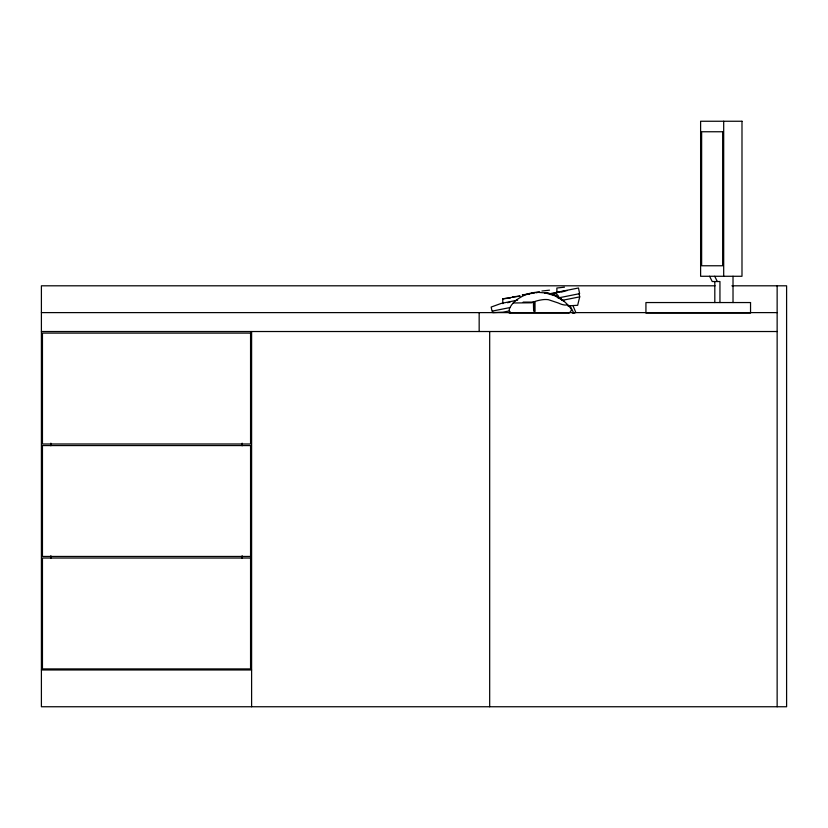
<?xml version="1.0" encoding="UTF-8"?>
<svg xmlns="http://www.w3.org/2000/svg" width="828" height="828" viewBox="0 0 828 828"><rect width="100%" height="100%" fill="white"/><g stroke="black" fill="none" stroke-linecap="round" stroke-linejoin="round"><path stroke-width="1.24" d="M579.093 293.764L579.714 296.848L577.654 305.304L567.76 305.853M523.141 302.106L533.387 302.106L535.954 301.154A35.273 30.439 0 0 1 537.589 300.678L539.908 300.15A42.414 35.511 0 0 1 542.009 299.788L542.713 299.684A18.485 15.225 0 0 1 548.426 299.695L558.32 303.007A9.967 4.068 26.6 0 0 567.346 304.901L567.739 304.797M551.438 294.085L552.11 293.723A5.123 5.123 0 0 1 558.714 296.724L558.89 297.49M569.146 312.663L569.726 312.363A5.175 5.175 0 0 0 570.544 311.763L571.455 309.631A2.08 2.08 0 0 0 571.227 308.968C564.831 300.502 555.443 293.516 544.565 292.719M517.655 300.14L501.178 303.431L491.18 307.043L492.008 311.162L509.913 307.581M549.337 293.816L578.482 287.989L579.61 293.661L558.072 297.966M556.157 292.719L567.19 290.514M507.502 302.706L509.934 302.22M550.237 294.168L550.972 294.023M561.581 291.901L563.982 291.425M509.261 310.935L502.969 312.187L492.826 312.611L492.525 311.059M562.098 300.378L579.714 296.848M534.112 293.029L522.323 294.923L529.516 294.126M536.327 292.677L539.732 292.129L532.114 292.967M502.824 303.638L502.741 298.836L520.139 296.041L512.532 296.879M564.458 287.181L556.851 288.02L556.944 292.833M541.905 291.011L549.523 290.173M502.741 298.836L510.348 297.997M513.267 302.965L531.483 302.8L533.387 302.106L533.636 311.038M715.071 285.805L41.4 285.805L41.4 706.75L786.6 706.75L786.6 285.805L731.88 285.805M41.4 312.611L777.14 312.611M509.158 313.067L569.064 313.067M572.407 313.067L574.808 313.067M41.4 331.521L777.14 331.521M41.4 669.966L251.608 669.966M544.896 292.77L554.967 295.824L562.874 300.481M510.7 312.663L509.323 310.904L509.323 308.958C512.077 302.261 518.525 298.018 524.848 295.068A35.521 35.521 0 0 1 536.844 292.263L546.128 292.988M562.512 300.202L563.909 301.278A32.965 32.965 0 0 0 559.645 297.956M570.047 305.729L573.525 312.611M714.709 276.273L717.327 281.53M709.586 276.273L712.204 281.53L719.946 281.53L719.946 302.551M572.935 305.563L575.864 312.611M777.14 285.805L777.14 706.75M733.018 276.273L733.018 302.551M723.693 121.25L723.693 276.273M714.812 281.53L714.812 302.551M535.023 301.485L535.023 311.463L534.329 311.245L534.329 301.744M489.679 331.521L489.679 706.75M479.164 312.611L479.164 331.521M251.608 331.521L251.608 706.75M242.149 443.177L242.149 445.764M242.149 555.723L242.149 558.31M50.86 443.177L50.86 445.764M50.86 555.723L50.86 558.31M544.451 292.698A32.965 32.965 0 0 1 549.782 293.609M551.51 294.106A32.965 32.965 0 0 1 558.103 297.014M741.991 121.25L700.612 121.25L700.612 276.273L741.991 276.273L741.991 121.25M722.658 131.755L701.637 131.755L701.637 265.767L722.658 265.767L722.658 131.755M750.541 302.551L645.933 302.551L645.933 313.067L750.541 313.067L750.541 302.551M250.563 333.104L42.456 333.104L42.456 443.984L250.563 443.984L250.563 333.104M250.563 445.567L42.456 445.567L42.456 556.447L250.563 556.447L250.563 445.567M250.563 558.031L42.456 558.031L42.456 668.92L250.563 668.92L250.563 558.031"/></g></svg>
